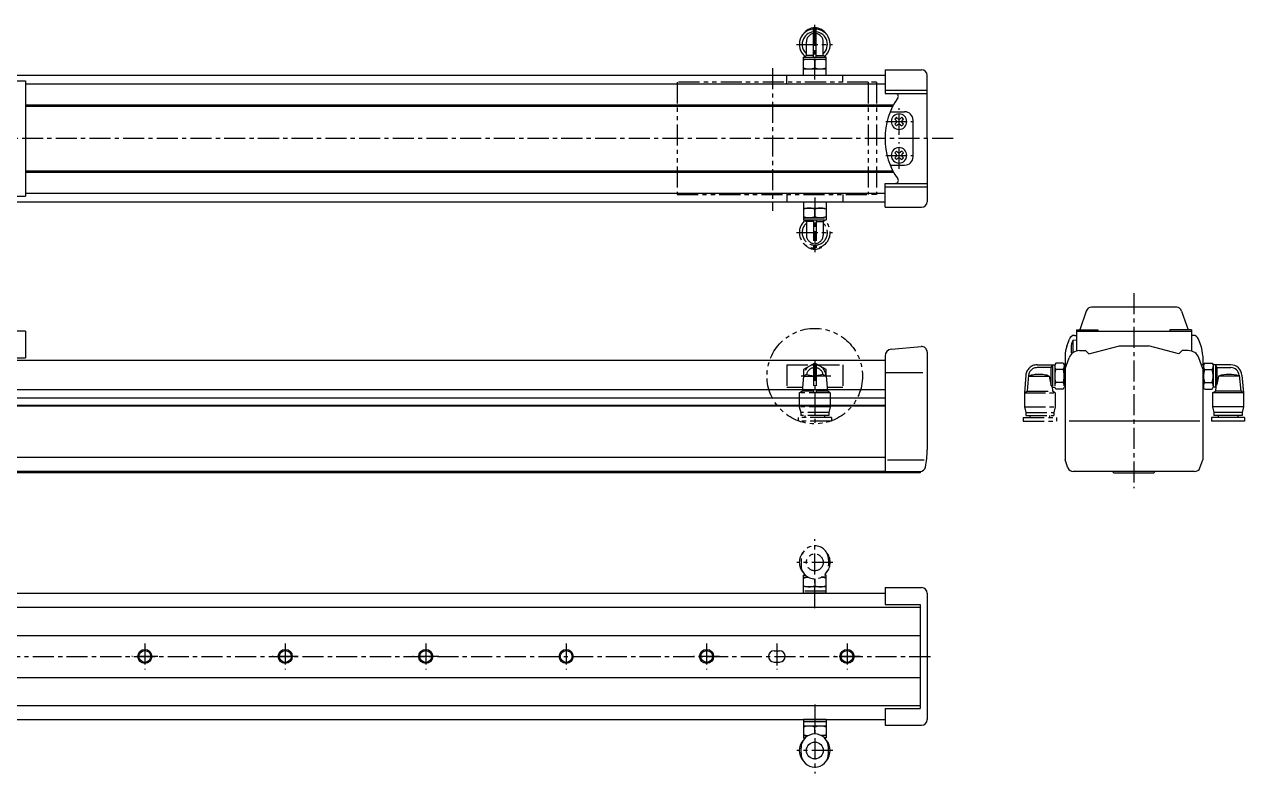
# Model space of a CAD drawing. Extents: x -763 to -3, y 197 to 499.
# Drawn here: x -437.2 to -2.8, y 231.1 to 497.9 of the extents above; entities that cross this region are included whole.
import ezdxf

# ---------------------------------------------------------------- set-up
doc = ezdxf.new("R2010")
doc.units = 0
for name, pattern in [('CENTER', [12, 7.5, -1.5, 1.5, -1.5]), ('CONTINOUS', [0]), ('PHANTOM', [15, 7.5, -1.5, 1.5, -1.5, 1.5, -1.5])]:
    doc.linetypes.add(name, pattern=pattern)
doc.layers.get('0').update_dxf_attribs({"linetype": 'CONTINUOUS'})
doc.layers.add('CENTER', color=1, linetype='CENTER')

msp = doc.modelspace()

# ---------------------------------------------------------------- linework, layer by layer
at = {"color": 7, "linetype": 'CONTINOUS'}
for p, q in [((-156.31, 486.23), (-156.31, 496.21)), ((-155.31, 486.23), (-155.31, 496.21)), ((-158.81, 486.81), (-158.81, 491.64)), ((-152.81, 486.81), (-152.81, 491.64)), ((-159.81, 486.23), (-158.81, 486.81)), ((-156.31, 486.81), (-158.81, 486.81)), ((-155.31, 486.81), (-152.81, 486.81)), ((-151.81, 486.23), (-152.81, 486.81)), ((-159.81, 486.23), (-151.81, 486.23)), ((-159.81, 479.73), (-159.81, 486.23)), ((-159.81, 485.43), (-151.81, 485.43)), ((-155.81, 485.07), (-155.81, 482.39)), ((-151.81, 479.73), (-151.81, 486.23)), ((-522.21, 479.73), (-130.81, 479.73)), ((-165.81, 476.73), (-165.81, 479.73)), ((-159.81, 482.03), (-151.81, 482.03)), ((-145.81, 477.23), (-145.81, 479.73)), ((-130.81, 481.73), (-130.81, 473.23)), ((-130.81, 481.73), (-117.81, 481.73)), ((-115.81, 457.23), (-115.81, 479.73)), ((-453.31, 477.73), (-436.81, 477.73)), ((-436.81, 477.73), (-436.81, 436.73)), ((-436.81, 476.73), (-130.81, 476.73)), ((-130.81, 474.43), (-115.81, 474.43)), ((-436.81, 469.23), (-127.74, 469.23)), ((-130.81, 473.23), (-115.81, 473.23)), ((-436.81, 468.73), (-128.01, 468.73)), ((-128.93, 466.73), (-123.81, 466.73)), ((-126.75, 464.77), (-127.35, 464.17)), ((-127.35, 464.17), (-126.94, 463.75)), ((-126.94, 462.71), (-127.35, 462.29)), ((-127.35, 462.29), (-126.75, 461.69)), ((-126.33, 464.36), (-126.75, 464.77)), ((-126.75, 461.69), (-126.33, 462.1)), ((-124.87, 464.77), (-125.29, 464.36)), ((-125.29, 462.1), (-124.87, 461.69)), ((-124.27, 464.17), (-124.87, 464.77)), ((-124.87, 461.69), (-124.27, 462.29)), ((-124.68, 463.75), (-124.27, 464.17)), ((-124.27, 462.29), (-124.68, 462.71)), ((-120.81, 450.73), (-120.81, 463.73)), ((-115.81, 457.23), (-115.81, 434.73)), ((-126.75, 452.77), (-127.35, 452.17)), ((-127.35, 452.17), (-126.94, 451.75)), ((-126.33, 452.36), (-126.75, 452.77)), ((-124.87, 452.77), (-125.29, 452.36)), ((-124.27, 452.17), (-124.87, 452.77)), ((-124.68, 451.75), (-124.27, 452.17)), ((-128.93, 447.73), (-123.81, 447.73)), ((-126.94, 450.71), (-127.35, 450.29)), ((-127.35, 450.29), (-126.75, 449.69)), ((-126.75, 449.69), (-126.33, 450.1)), ((-125.29, 450.1), (-124.87, 449.69)), ((-124.87, 449.69), (-124.27, 450.29)), ((-124.27, 450.29), (-124.68, 450.71)), ((-436.81, 445.73), (-128.01, 445.73)), ((-436.81, 445.23), (-127.74, 445.23)), ((-130.81, 441.23), (-115.81, 441.23)), ((-130.81, 432.73), (-130.81, 441.23)), ((-130.81, 440.03), (-115.81, 440.03)), ((-522.21, 434.73), (-130.81, 434.73)), ((-453.31, 436.73), (-436.81, 436.73)), ((-436.81, 437.73), (-130.81, 437.73)), ((-130.81, 432.73), (-117.81, 432.73)), ((-59.16, 395.78), (-61.49, 389.12)), ((-26.87, 397.12), (-57.27, 397.12)), ((-25.22, 395.78), (-22.89, 389.12)), ((-436.81, 388.62), (-453.31, 388.62)), ((-436.81, 388.62), (-436.81, 379.12)), ((-63.29, 387.12), (-62.69, 387.12)), ((-62.69, 389.12), (-54.99, 389.12)), ((-62.69, 389.12), (-62.69, 381.66)), ((-62.69, 388.62), (-21.69, 388.62)), ((-54.99, 389.12), (-54.99, 388.61)), ((-21.69, 389.12), (-29.39, 389.12)), ((-29.39, 389.12), (-29.39, 388.62)), ((-21.69, 389.12), (-21.69, 381.55)), ((-20.91, 387.12), (-21.69, 387.12)), ((-128.53, 382.22), (-117.98, 383.15)), ((-66.09, 383.28), (-65.17, 385.8)), ((-62.69, 385.37), (-63.99, 385.25)), ((-63.99, 385.25), (-63.99, 380.88)), ((-62.69, 385.37), (-62.69, 381.66)), ((-58.19, 380.52), (-47.37, 383.42)), ((-47.37, 383.42), (-37.02, 383.42)), ((-26.19, 380.52), (-37.02, 383.42)), ((-18.3, 383.28), (-19.21, 385.8)), ((-130.81, 378.12), (-523.31, 378.12)), ((-453.31, 379.12), (-436.81, 379.12)), ((-130.81, 379.67), (-130.81, 338.62)), ((-130.81, 379.67), (-130.81, 378.49)), ((-115.81, 381.15), (-115.81, 346.3)), ((-66.69, 379.91), (-66.69, 361.35)), ((-66.69, 375.25), (-65.3, 379.09)), ((-61.54, 381.72), (-59.39, 381.72)), ((-59.39, 381.72), (-58.19, 380.52)), ((-24.99, 381.72), (-26.19, 380.52)), ((-22.85, 381.72), (-24.99, 381.72)), ((-17.69, 375.25), (-19.09, 379.09)), ((-17.69, 379.75), (-17.69, 376.62)), ((-130.68, 373.94), (-117.29, 373.94)), ((-66.69, 375.25), (-66.69, 342.74)), ((-18.19, 376.62), (-17.39, 376.62)), ((-17.69, 375.25), (-17.69, 342.74)), ((-17.04, 377.24), (-17.39, 376.62)), ((-17.39, 376.62), (-17.39, 368.62)), ((-17.04, 377.24), (-14.35, 377.24)), ((-17.04, 374.93), (-14.35, 374.93)), ((-14.35, 377.24), (-13.99, 376.62)), ((-7.71, 376.62), (-13.99, 376.62)), ((-13.99, 376.62), (-13.99, 368.62)), ((-13.19, 376.62), (-12.62, 375.62)), ((-13.19, 376.62), (-13.19, 368.62)), ((-12.62, 375.62), (-12.62, 369.62)), ((-12.62, 375.62), (-7.71, 375.62)), ((-17.04, 370.31), (-14.35, 370.31)), ((-13.19, 368.62), (-12.62, 369.62)), ((-12.05, 372.62), (-12.62, 369.62)), ((-4.69, 372.62), (-12.05, 372.62)), ((-4.72, 372.89), (-4.19, 367.2)), ((-3.72, 372.95), (-3.19, 366.62)), ((-523.31, 367.82), (-130.81, 367.82)), ((-17.69, 368.62), (-17.39, 368.62)), ((-17.04, 368), (-17.39, 368.62)), ((-17.04, 368), (-14.35, 368)), ((-14.35, 368), (-13.99, 368.62)), ((-14.19, 366.62), (-13.19, 367.2)), ((-3.19, 366.62), (-14.19, 366.62)), ((-14.19, 366.62), (-14.19, 361.62)), ((-13.19, 368.62), (-13.99, 368.62)), ((-13.04, 368.89), (-13.19, 367.2)), ((-4.19, 367.2), (-13.19, 367.2)), ((-3.19, 366.62), (-4.19, 367.2)), ((-3.19, 366.62), (-3.19, 361.62)), ((-523.31, 364.82), (-130.81, 364.82)), ((-523.31, 362.32), (-130.81, 362.32)), ((-523.31, 362.03), (-130.81, 362.03)), ((-3.19, 361.62), (-14.19, 361.62)), ((-14.19, 361.62), (-13.69, 359.62)), ((-3.19, 361.62), (-3.69, 359.62)), ((-65.26, 356.63), (-18.71, 356.63)), ((-14.59, 357.82), (-14.59, 356.62)), ((-2.79, 357.82), (-14.59, 357.82)), ((-2.79, 356.62), (-14.59, 356.62)), ((-3.69, 359.62), (-13.69, 359.62)), ((-13.69, 359.62), (-13.69, 358.62)), ((-3.69, 358.62), (-13.69, 358.62)), ((-12.19, 358.62), (-12.19, 357.82)), ((-5.19, 358.62), (-5.19, 357.82)), ((-3.69, 359.62), (-3.69, 358.62)), ((-2.79, 357.82), (-2.79, 356.62)), ((-130.81, 343.62), (-611.81, 343.62)), ((-129.91, 342.74), (-116.84, 342.74)), ((-65.67, 339.93), (-66.69, 342.74)), ((-18.71, 339.93), (-17.69, 342.74)), ((-130.81, 338.62), (-628.81, 338.62)), ((-118.31, 338.12), (-553.31, 338.12)), ((-130.81, 338.62), (-118.39, 338.62)), ((-118.31, 338.69), (-118.31, 338.12)), ((-20.59, 338.62), (-63.79, 338.62)), ((-49.29, 338.12), (-49.69, 338.52)), ((-49.29, 338.12), (-35.09, 338.12)), ((-34.69, 338.52), (-35.09, 338.12)), ((-130.81, 297.28), (-117.81, 297.28)), ((-130.81, 297.28), (-130.81, 291.28)), ((-615.81, 295.28), (-130.81, 295.28)), ((-611.81, 295.28), (-130.81, 295.28)), ((-130.81, 291.28), (-118.31, 291.28)), ((-118.31, 291.28), (-118.31, 254.28)), ((-115.81, 295.28), (-115.81, 250.28)), ((-628.81, 290.28), (-118.31, 290.28)), ((-628.81, 280.28), (-118.31, 280.28)), ((-118.31, 280.28), (-118.31, 265.28)), ((-628.81, 265.28), (-118.31, 265.28)), ((-628.81, 255.28), (-118.31, 255.28)), ((-130.81, 254.28), (-130.81, 248.28)), ((-130.81, 254.28), (-118.31, 254.28)), ((-615.81, 250.28), (-130.81, 250.28)), ((-611.81, 250.28), (-130.81, 250.28)), ((-151.81, 250.28), (-159.81, 250.28)), ((-159.81, 250.28), (-159.81, 243.78)), ((-151.81, 249.48), (-159.81, 249.48)), ((-151.81, 247.98), (-159.81, 247.98)), ((-155.81, 245.18), (-155.81, 247.63)), ((-151.81, 250.28), (-151.81, 243.78)), ((-130.81, 248.28), (-117.81, 248.28)), ((-159.81, 244.58), (-158.16, 244.58)), ((-159.81, 243.78), (-159.24, 243.78)), ((-159.81, 243.78), (-159.44, 243.57)), ((-151.81, 244.58), (-153.46, 244.58)), ((-151.81, 243.78), (-152.38, 243.78)), ((-151.81, 243.78), (-152.18, 243.57)), ((-160.71, 238.28), (-160.71, 240.28)), ((-150.91, 238.28), (-150.91, 240.28))]:
    msp.add_line(p, q, dxfattribs=at)
at = {"color": 3, "linetype": 'PHANTOM'}
for p, q in [((-204.81, 477.23), (-204.81, 437.23)), ((-136.81, 477.23), (-204.81, 477.23)), ((-136.81, 477.23), (-136.81, 437.23)), ((-133.81, 477.23), (-135.59, 477.23)), ((-133.81, 477.23), (-133.81, 437.23)), ((-204.81, 437.23), (-136.81, 437.23)), ((-165.81, 437.73), (-165.81, 434.73)), ((-159.81, 434.73), (-159.81, 428.23)), ((-151.81, 434.73), (-151.81, 428.23)), ((-145.81, 437.23), (-145.81, 434.73)), ((-133.81, 437.23), (-135.59, 437.23)), ((-159.81, 432.43), (-151.81, 432.43)), ((-155.81, 429.39), (-155.81, 432.07)), ((-159.81, 429.03), (-151.81, 429.03)), ((-159.81, 428.23), (-151.81, 428.23)), ((-159.81, 428.23), (-158.81, 427.65)), ((-158.81, 427.65), (-158.81, 422.83)), ((-156.31, 427.65), (-158.81, 427.65)), ((-156.31, 428.23), (-156.31, 418.25)), ((-155.31, 428.23), (-155.31, 418.25)), ((-155.31, 427.65), (-152.81, 427.65)), ((-151.81, 428.23), (-152.81, 427.65)), ((-152.81, 427.65), (-152.81, 422.83)), ((-165.81, 376.62), (-157.05, 376.62)), ((-165.81, 376.62), (-165.81, 368.62)), ((-155.81, 377.24), (-159.81, 374.93)), ((-159.81, 374.93), (-159.81, 372.62)), ((-156.31, 376.59), (-156.31, 366.62)), ((-151.81, 374.93), (-155.81, 377.24)), ((-155.31, 376.59), (-155.31, 366.62)), ((-154.5, 376.62), (-145.81, 376.62)), ((-151.81, 372.62), (-151.81, 374.93)), ((-145.81, 376.62), (-145.81, 368.62)), ((-76.68, 376.62), (-70.39, 376.62)), ((-71.77, 375.62), (-76.68, 375.62)), ((-71.19, 376.62), (-71.77, 375.62)), ((-71.77, 375.62), (-71.77, 369.62)), ((-71.19, 376.62), (-71.19, 368.62)), ((-70.04, 377.24), (-70.39, 376.62)), ((-70.39, 376.62), (-70.39, 368.62)), ((-67.35, 377.24), (-70.04, 377.24)), ((-67.35, 374.93), (-70.04, 374.93)), ((-67.35, 377.24), (-66.99, 376.62)), ((-66.19, 376.62), (-66.99, 376.62)), ((-66.99, 376.62), (-66.99, 368.62)), ((-66.99, 376.62), (-66.99, 368.62)), ((-150.14, 372.62), (-160.9, 372.62)), ((-159.81, 372.62), (-160.31, 367.2)), ((-158.75, 373.23), (-159.81, 372.62)), ((-158.75, 373.23), (-156.31, 372.72)), ((-152.87, 373.23), (-155.31, 372.72)), ((-152.87, 373.23), (-151.81, 372.62)), ((-151.81, 372.62), (-151.31, 367.2)), ((-80.67, 372.95), (-81.19, 366.62)), ((-79.67, 372.89), (-80.19, 367.2)), ((-79.69, 372.62), (-72.34, 372.62)), ((-72.34, 372.62), (-71.77, 369.62)), ((-71.19, 368.62), (-71.77, 369.62)), ((-67.35, 370.31), (-70.04, 370.31)), ((-165.81, 368.62), (-160.29, 368.62)), ((-161.31, 366.62), (-160.31, 367.2)), ((-150.31, 366.62), (-161.31, 366.62)), ((-161.31, 366.62), (-161.31, 361.62)), ((-156.31, 367.2), (-160.31, 367.2)), ((-151.31, 367.2), (-155.31, 367.2)), ((-151.31, 368.62), (-145.81, 368.62)), ((-150.31, 366.62), (-151.31, 367.2)), ((-150.31, 366.62), (-150.31, 361.62)), ((-81.19, 366.62), (-80.19, 367.2)), ((-81.19, 366.62), (-70.19, 366.62)), ((-81.19, 366.62), (-81.19, 361.62)), ((-80.19, 367.2), (-71.19, 367.2)), ((-71.35, 368.89), (-71.19, 367.2)), ((-71.19, 368.62), (-70.39, 368.62)), ((-70.19, 366.62), (-71.19, 367.2)), ((-70.04, 368), (-70.39, 368.62)), ((-70.19, 366.62), (-70.19, 361.62)), ((-67.35, 368), (-70.04, 368)), ((-67.35, 368), (-66.99, 368.62)), ((-66.69, 368.62), (-66.99, 368.62)), ((-150.31, 361.62), (-161.31, 361.62)), ((-161.31, 361.62), (-160.81, 359.62)), ((-150.31, 361.62), (-150.81, 359.62)), ((-81.19, 361.62), (-70.19, 361.62)), ((-81.19, 361.62), (-80.69, 359.62)), ((-70.19, 361.62), (-70.69, 359.62)), ((-149.91, 357.82), (-161.71, 357.82)), ((-161.71, 357.82), (-161.71, 356.62)), ((-149.91, 356.62), (-161.71, 356.62)), ((-160.81, 359.62), (-160.81, 358.62)), ((-150.81, 359.62), (-160.81, 359.62)), ((-150.81, 358.62), (-160.81, 358.62)), ((-159.31, 358.62), (-159.31, 357.82)), ((-152.31, 358.62), (-152.31, 357.82)), ((-150.81, 359.62), (-150.81, 358.62)), ((-149.91, 357.82), (-149.91, 356.62)), ((-81.59, 357.82), (-69.79, 357.82)), ((-81.59, 357.82), (-81.59, 356.62)), ((-81.59, 356.62), (-69.79, 356.62)), ((-80.69, 359.62), (-70.69, 359.62)), ((-80.69, 359.62), (-80.69, 358.62)), ((-80.69, 358.62), (-70.69, 358.62)), ((-79.19, 358.62), (-79.19, 357.82)), ((-72.19, 358.62), (-72.19, 357.82)), ((-70.69, 359.62), (-70.69, 358.62)), ((-69.79, 357.82), (-69.79, 356.62)), ((-160.71, 307.28), (-160.71, 305.28)), ((-150.91, 307.28), (-150.91, 305.28)), ((-159.81, 301.78), (-159.44, 302)), ((-159.81, 295.28), (-159.81, 301.78)), ((-159.81, 301.78), (-159.24, 301.78)), ((-159.81, 300.98), (-158.16, 300.98)), ((-155.81, 300.38), (-155.81, 297.94)), ((-151.81, 300.98), (-153.46, 300.98)), ((-151.81, 301.78), (-152.38, 301.78)), ((-151.81, 301.78), (-152.18, 302)), ((-151.81, 295.28), (-151.81, 301.78)), ((-151.81, 297.58), (-159.81, 297.58)), ((-151.81, 296.08), (-159.81, 296.08)), ((-151.81, 295.28), (-159.81, 295.28))]:
    msp.add_line(p, q, dxfattribs=at)
at = {"color": 7, "linetype": 'CONTINUOUS'}
for p, q in [((-170.31, 274.78), (-168.31, 274.78)), ((-170.31, 270.78), (-168.31, 270.78))]:
    msp.add_line(p, q, dxfattribs=at)
at = {"color": 7, "linetype": 'CENTER'}
for p, q in [((-169.31, 277.42), (-169.31, 268.14)), ((-169.31, 276), (-169.31, 269.54))]:
    msp.add_line(p, q, dxfattribs=at)
at = {"color": 3, "linetype": 'PHANTOM'}
for centre, radius in [((-155.81, 372.62), 17), ((-155.81, 306.28), 3)]:
    msp.add_circle(centre, radius, dxfattribs=at)
at = {"color": 7, "linetype": 'CONTINOUS'}
for centre, radius in [((-394.31, 272.78), 2.5), ((-394.31, 272.78), 2.1), ((-344.31, 272.78), 2.5), ((-344.31, 272.78), 2.1), ((-294.31, 272.78), 2.5), ((-294.31, 272.78), 2.1), ((-244.31, 272.78), 2.5), ((-244.31, 272.78), 2.1), ((-194.31, 272.78), 2.5), ((-194.31, 272.78), 2.1), ((-144.31, 272.78), 2.5), ((-144.31, 272.78), 2.1), ((-155.81, 239.28), 3)]:
    msp.add_circle(centre, radius, dxfattribs=at)
for centre, radius, start, end in [((-155.81, 490.73), 5.5, 309.8225, 230.1775), ((-155.81, 491.73), 4.9, 32.3231, 147.6768), ((-155.81, 490.73), 4.5, 96.3794, 228.1897), ((-155.81, 491.64), 3, 99.5941, 180), ((-155.81, 490.73), 4.5, 311.8103, 83.6206), ((-155.81, 491.64), 3, 0, 80.4059), ((-157.81, 479.65), 5.78, 69.7438, 110.2561), ((-157.81, 487.81), 5.78, 249.7439, 290.2561), ((-153.81, 479.65), 5.78, 69.7439, 110.2561), ((-153.81, 487.81), 5.78, 249.7439, 290.2561), ((-117.81, 479.73), 2, 0, 90), ((-105.81, 457.23), 25, 144.7656, 180), ((-127.05, 472.23), 1, 324.7656, 90), ((-125.81, 463.23), 2.75, 0, 359.9997), ((-123.81, 463.73), 3, 0, 90), ((-127.46, 463.23), 0.742, 315.0001, 45), ((-125.81, 464.88), 0.742, 225.0001, 315), ((-125.81, 461.58), 0.742, 45, 135), ((-124.16, 463.23), 0.742, 135.0001, 225), ((-105.81, 457.23), 25, 180, 215.2344), ((-125.81, 451.23), 2.75, 0, 359.9997), ((-125.81, 452.88), 0.742, 225.0001, 315), ((-127.46, 451.23), 0.742, 315.0001, 45), ((-125.81, 449.58), 0.742, 45, 135), ((-124.16, 451.23), 0.742, 135.0001, 225), ((-123.81, 450.73), 3, 270, 0), ((-127.05, 442.23), 1, 270, 35.2344), ((-117.81, 434.73), 2, 270, 0), ((-57.27, 395.12), 2, 90, 160.71), ((-27.11, 395.12), 2, 19.29, 90), ((-63.29, 385.12), 2, 90, 160), ((-63.29, 385.12), 2, 90, 160), ((-21.09, 385.12), 2, 20, 90), ((-21.09, 385.12), 2, 20, 90), ((-117.81, 381.15), 2, 0, 95), ((-56.69, 379.86), 10, 160, 180), ((-56.61, 382.22), 7.98, 157.6452, 192.3941), ((-27.69, 379.86), 10, 0, 20), ((-128.31, 379.73), 2.5, 95, 180), ((-61.54, 377.72), 4, 90, 160), ((-22.85, 377.72), 4, 19.9999, 90), ((-15.35, 376.08), 2.04, 180, 214.3842), ((-9.75, 372.62), 7.64, 162.412, 197.5879), ((-16.04, 376.08), 2.04, 325.6157, 359.9999), ((-21.64, 372.62), 7.64, 342.412, 17.5879), ((-7.71, 372.62), 4, 4.7637, 90), ((-7.71, 372.62), 3, 5.2681, 90), ((-15.35, 369.15), 2.04, 145.6158, 180), ((-16.04, 369.15), 2.04, 360, 34.3842), ((-8.37, 362), 11.24, 70.899, 109.101), ((-145.81, 346.3), 30, 348.2935, 0), ((-118.39, 340.62), 2, 270, 348.2935), ((-63.79, 340.62), 2, 200, 270), ((-20.59, 340.62), 2, 270, 340), ((-117.81, 295.28), 2, 0, 90), ((-157.81, 242.21), 5.78, 69.7439, 110.2561), ((-153.81, 242.21), 5.78, 69.7439, 110.2561), ((-117.81, 250.28), 2, 270, 0), ((-155.81, 240.28), 4.9, 360, 179.9999), ((-157.81, 250.36), 5.78, 249.7439, 266.7059), ((-153.81, 250.36), 5.78, 273.294, 290.2561), ((-155.81, 239.28), 5.5, 138.8388, 221.161), ((-155.81, 239.28), 5.5, 318.8389, 41.1611), ((-155.81, 238.28), 4.9, 180, 360)]:
    msp.add_arc(centre, radius, start, end, dxfattribs=at)
at = {"color": 3, "linetype": 'PHANTOM'}
for centre, radius, start, end in [((-157.81, 426.65), 5.78, 69.7439, 110.2561), ((-153.81, 426.65), 5.78, 69.7439, 110.2561), ((-155.81, 423.73), 5.5, 129.8225, 50.1775), ((-155.81, 423.73), 4.5, 131.8103, 263.6206), ((-157.81, 434.81), 5.78, 249.7439, 290.2562), ((-153.81, 434.81), 5.78, 249.7439, 290.2561), ((-155.81, 423.73), 4.5, 276.3794, 48.1897), ((-155.81, 422.83), 3, 180, 260.4059), ((-155.81, 422.83), 3, 279.5941, 0), ((-155.81, 422.73), 4.9, 212.3232, 327.6769), ((-155.81, 372.62), 4, 0.0002, 180.0001), ((-155.81, 372.62), 3, 99.594, 168.1896), ((-155.81, 372.62), 3, 11.8104, 80.406), ((-76.68, 372.62), 4, 90, 175.2363), ((-76.68, 372.62), 3, 90, 174.7319), ((-68.35, 376.08), 2.04, 180.0001, 214.3843), ((-62.75, 372.62), 7.64, 162.4121, 197.588), ((-69.04, 376.08), 2.04, 325.6158, 0), ((-74.64, 372.62), 7.64, 342.4121, 17.588), ((-76.02, 362), 11.24, 70.899, 109.101), ((-68.35, 369.15), 2.04, 145.6158, 180), ((-69.04, 369.15), 2.04, 0, 34.3842), ((-155.81, 306.28), 5.5, 138.839, 221.1612), ((-155.81, 307.28), 4.9, 0, 180), ((-155.81, 306.28), 5.5, 318.8389, 41.1611), ((-155.81, 305.28), 4.9, 180.0001, 0), ((-157.81, 295.21), 5.78, 93.2941, 110.2561), ((-153.81, 295.21), 5.78, 69.7439, 86.706), ((-157.81, 303.36), 5.78, 249.7439, 290.2561), ((-153.81, 303.36), 5.78, 249.7439, 290.2561)]:
    msp.add_arc(centre, radius, start, end, dxfattribs=at)
at = {"color": 7, "linetype": 'CONTINUOUS'}
for centre, start, end in [((-170.31, 272.78), 90, 270), ((-168.31, 272.78), 270, 90)]:
    msp.add_arc(centre, 2, start, end, dxfattribs=at)
at = {"color": 7, "linetype": 'CONTINOUS'}
for p in [(-125.81, 463.23), (-125.81, 451.23), (-155.81, 372.62), (-155.81, 356.62)]:
    msp.add_point(p, dxfattribs=at)
at = {"layer": 'CENTER', "color": 1, "linetype": 'CENTER'}
for p, q in [((-155.81, 478.2), (-155.81, 497.86)), ((-162.27, 490.73), (-149.48, 490.73)), ((-170.81, 482.29), (-170.81, 431.48)), ((-125.81, 458.48), (-125.81, 467.98)), ((-130.56, 463.23), (-121.06, 463.23)), ((-106.54, 457.23), (-636.82, 457.23)), ((-125.81, 446.48), (-125.81, 455.98)), ((-130.56, 451.23), (-121.06, 451.23)), ((-155.81, 436.26), (-155.81, 416.6)), ((-162.27, 423.73), (-149.48, 423.73)), ((-42.19, 402.17), (-42.19, 332.68)), ((-155.81, 378.44), (-155.81, 354.63)), ((-159.81, 372.62), (-156.31, 372.62)), ((-151.81, 372.62), (-155.31, 372.62)), ((-155.81, 289.92), (-155.81, 314.51)), ((-149.35, 306.28), (-162.14, 306.28)), ((-394.31, 277.42), (-394.31, 268.14)), ((-344.31, 277.42), (-344.31, 268.14)), ((-294.31, 277.42), (-294.31, 268.14)), ((-244.31, 277.42), (-244.31, 268.14)), ((-194.31, 277.42), (-194.31, 268.14)), ((-144.31, 277.42), (-144.31, 268.14)), ((-662.17, 272.78), (-114.56, 272.78)), ((-389.67, 272.78), (-398.95, 272.78)), ((-339.67, 272.78), (-348.95, 272.78)), ((-289.67, 272.78), (-298.95, 272.78)), ((-189.67, 272.78), (-198.95, 272.78)), ((-139.67, 272.78), (-148.95, 272.78)), ((-155.81, 255.64), (-155.81, 231.06)), ((-149.35, 239.28), (-162.14, 239.28))]:
    msp.add_line(p, q, dxfattribs=at)

doc.saveas('drawing.dxf')
